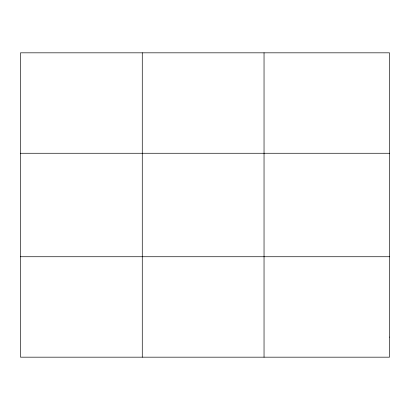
<?xml version="1.0" encoding="UTF-8"?>
<svg xmlns="http://www.w3.org/2000/svg" width="410" height="410" viewBox="0 0 410 410"><rect width="100%" height="100%" fill="white"/><g stroke="black" fill="none" stroke-linecap="round" stroke-linejoin="round"><path stroke-width="0.61" d="M142.27 357.171L142.27 52.828M264.04 357.171L264.04 52.828M20.5 153.263L389.5 153.263M20.5 256.737L389.5 256.737M389.5 337.082L389.5 357.171L20.5 357.171L20.5 52.828L389.5 52.828L389.5 337.082"/></g></svg>
